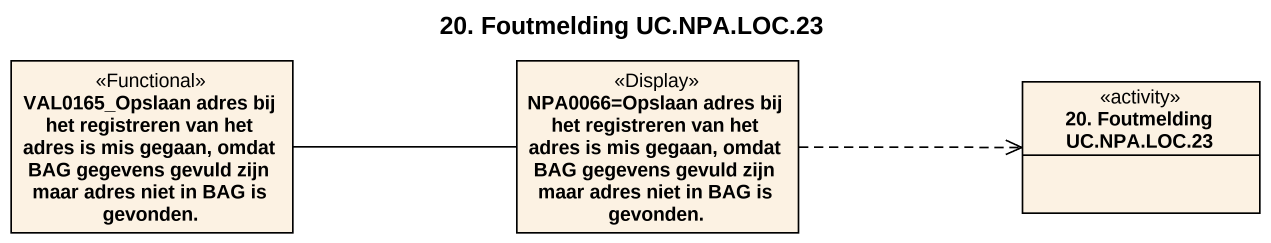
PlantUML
@startuml
title 20. Foutmelding UC.NPA.LOC.23
hide circle
hide empty members
class "VAL0165_Opslaan adres bij het registreren van het adres is mis gegaan, omdat BAG gegevens gevuld zijn maar adres niet in BAG is gevonden." as VAL0165_Opslaan_adres_bij <<Functional>>
class "NPA0066=Opslaan adres bij het registreren van het adres is mis gegaan, omdat BAG gegevens gevuld zijn maar adres niet in BAG is gevonden." as NPA0066_Opslaan_adres_bij <<Display>>
class "20. Foutmelding UC.NPA.LOC.23" as c20_Foutmelding_UC_NPA_LOC_23 <<activity>>
VAL0165_Opslaan_adres_bij -right- NPA0066_Opslaan_adres_bij
NPA0066_Opslaan_adres_bij .right.> c20_Foutmelding_UC_NPA_LOC_23
@enduml
